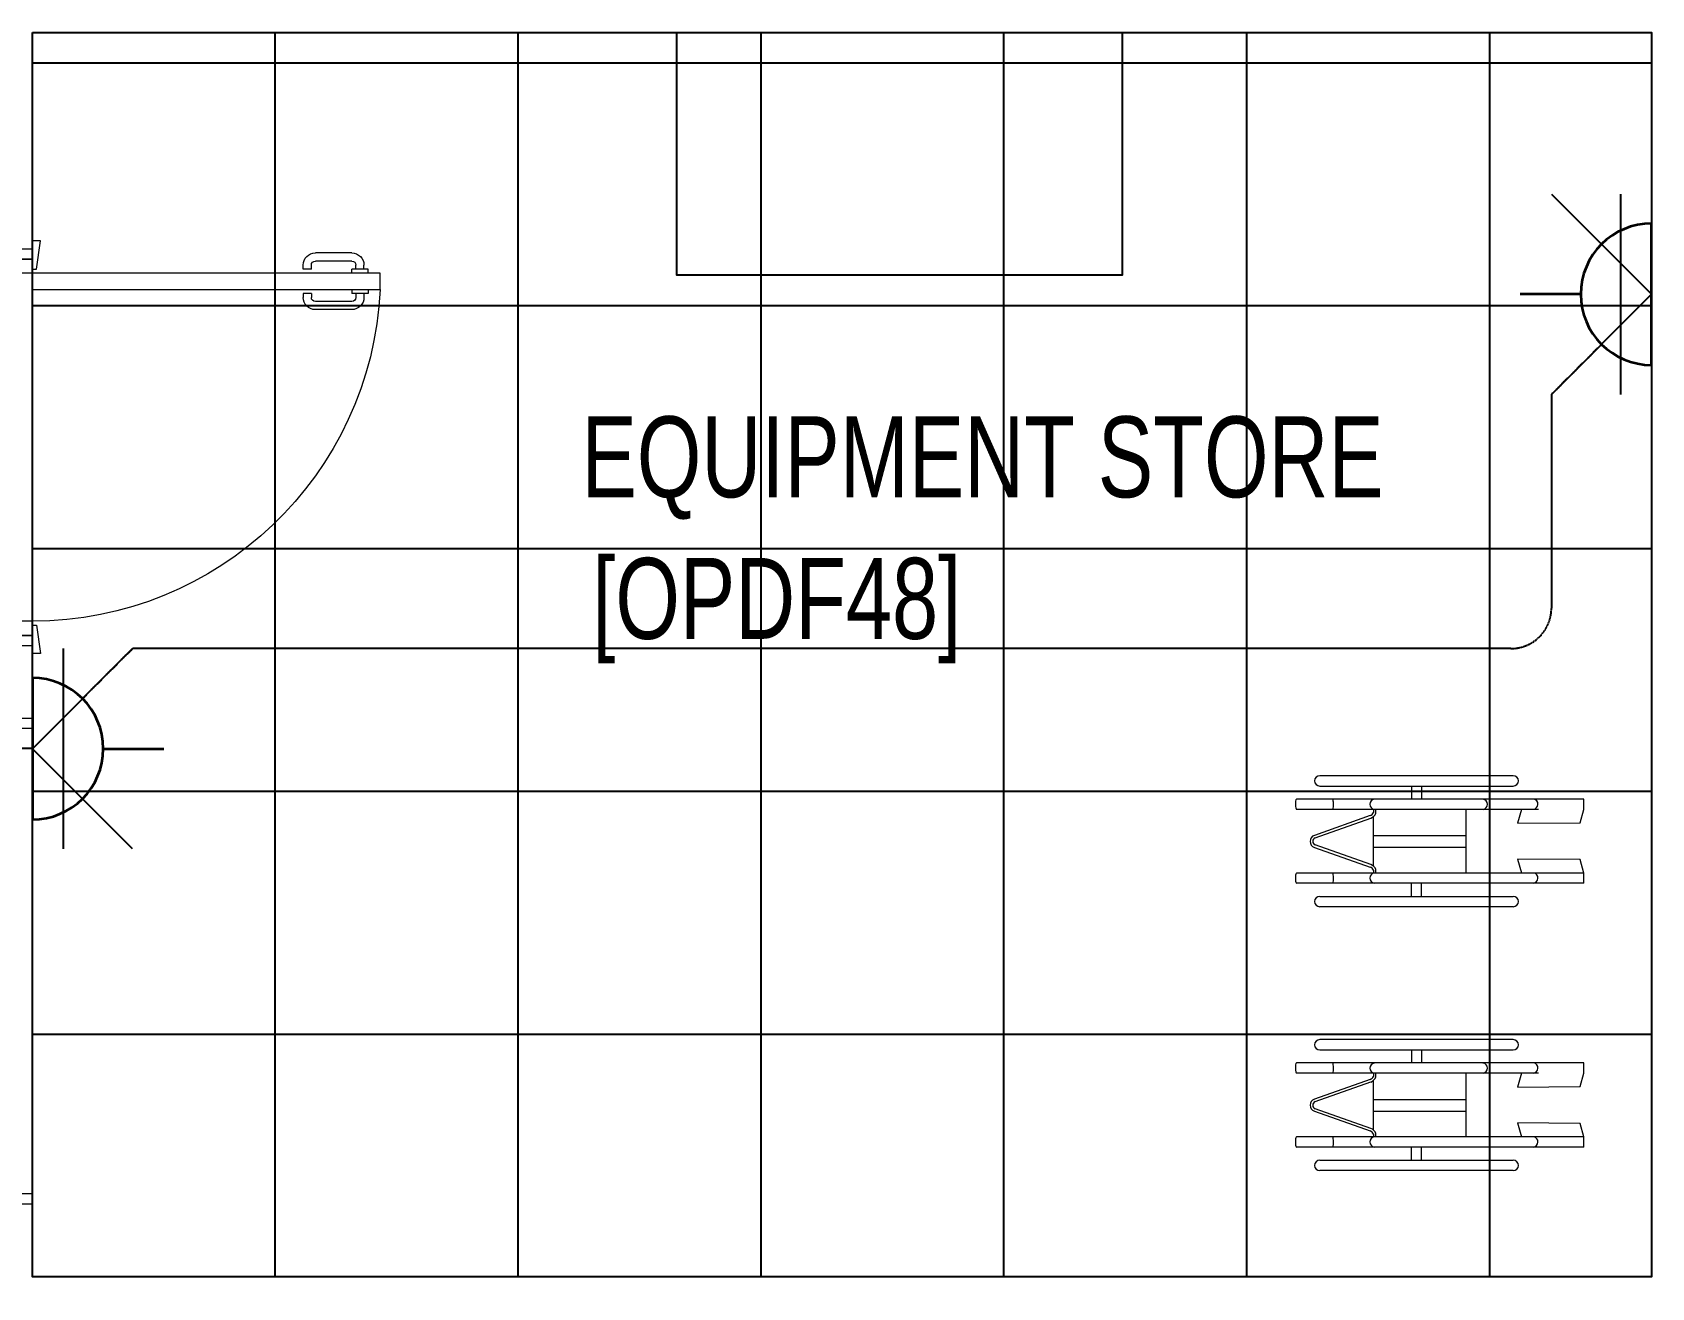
# Model space of a CAD drawing. Extents: x -12260 to 57327, y -29287 to 19916.
# Drawn here: x 35376 to 39376, y 2333 to 5435 of the extents above; entities that cross this region are included whole.
import ezdxf
from ezdxf.enums import TextEntityAlignment as Align

# ---------------------------------------------------------------- set-up
doc = ezdxf.new("R2010")
doc.units = 0
doc.header["$LTSCALE"] = 0.25
doc.linetypes.add('DASHDOT', pattern=[25.4, 12.7, -6.35, 0, -6.35])
doc.linetypes.add('HIDDEN', pattern=[9.525, 6.35, -3.175])
for name, color, linetype, lineweight in [('01-First Floor-FUR$0$72_EGR_BASE_TEXT', 252, 'Continuous', 5), ('01-First Floor-FUR$0$Aluminum', 251, 'Continuous', 5), ('01-First Floor-FUR$0$LOADING', 253, 'Continuous', 5), ('01-First Floor-FUR$0$Walls', 251, 'Continuous', 5), ('01-First Floor-FUR$0$Wooden Joinery', 251, 'Continuous', 5), ('E-LITE-CLNG-CNDT', 6, 'DASHDOT', 35), ('E-LITE-EXIT-NUMB', 6, 'Continuous', 25), ('E-POWR-FLOR-CNDT', 6, 'HIDDEN', 25), ('E-POWR-WALL @ 100', 4, 'Continuous', 35)]:
    doc.layers.add(name, color=color, linetype=linetype, lineweight=lineweight)
doc.layers.add('01-First Floor-FUR$0$FALSE CEILING', color=251, linetype='Continuous')
doc.styles.add('01-First Floor-FUR$0$X3G_ENTITY_9EC9', font='swisscl.ttf', dxfattribs={"height": 0.2})
doc.styles.add('01-First Floor-FUR$0$X3G_ENTITY_9F38', font='swisscl.ttf', dxfattribs={"height": 0.2})
doc.styles.add('DC_SIMPLEX', font='SIMPLEX.shx', dxfattribs={"width": 0.7})

# ---------------------------------------------------------------- blocks, each defined once
blk = doc.blocks.new('01-First Floor-FUR$0$A$C72370EFE')
at = {"layer": '01-First Floor-FUR$0$Wooden Joinery'}
for p, q in [((-0.01, -0.04), (-0.02, -0.04)), ((-0.01, -0.03), (-0.01, -0.07)), ((0, -0.03), (-0.01, -0.03)), ((0.04, -0.03), (0.05, -0.03)), ((0.05, -0.03), (0.05, -0.07)), ((0.05, -0.04), (0.06, -0.04)), ((-0.05, -0.07), (-0.05, -0.16)), ((-0.03, -0.07), (-0.03, -0.16)), ((-0.01, -0.06), (-0.02, -0.06)), ((0, -0.07), (-0.01, -0.07)), ((0.04, -0.07), (0.05, -0.07)), ((0.05, -0.06), (0.06, -0.06)), ((0.07, -0.07), (0.07, -0.16)), ((0.09, -0.07), (0.09, -0.16)), ((-0.01, -0.17), (-0.02, -0.17)), ((-0.01, -0.19), (-0.02, -0.19)), ((-0.01, -0.17), (-0.01, -0.19)), ((0.05, -0.17), (0.06, -0.17)), ((0.05, -0.17), (0.05, -0.19)), ((0.05, -0.19), (0.06, -0.19))]:
    blk.add_line(p, q, dxfattribs=at)
for centre, radius, start, end in [((-0.02, -0.07), 0.03, 90, 180), ((0.06, -0.07), 0.03, 0, 90), ((-0.02, -0.07), 0.01, 90, 180), ((0.06, -0.07), 0.01, 0, 90), ((-0.02, -0.16), 0.03, 180, 270), ((-0.02, -0.16), 0.01, 180, 270), ((0.06, -0.16), 0.01, 270, 0), ((0.06, -0.16), 0.03, 270, 0)]:
    blk.add_arc(centre, radius, start, end, dxfattribs=at)
blk = doc.blocks.new('01-First Floor-FUR$0$A$C5DAD61B4')
at = {"layer": '01-First Floor-FUR$0$Wooden Joinery'}
for points in [[(80, 959.1), (80, 969.1), (10, 979.1), (10, 959.1)], [(940, 959.1), (940, 969.1), (1010, 979.1), (1010, 959.1)], [(70, 859.1), (70, 849.1), (0, 839.1), (0, 859.1)], [(120, 859.1), (120, 0), (80, 0), (80, 859.1)], [(950, 859.1), (950, 849.1), (1020, 839.1), (1020, 859.1)]]:
    blk.add_lwpolyline(points, close=True, dxfattribs=at)
for points in [[(45, 859.1), (45, 959.1), (20, 959.1), (20, 859.1), (45, 859.1)], [(45, 859.1), (80, 859.1), (80, 899.1), (90, 899.1), (90, 959.1), (45, 959.1), (45, 859.1)], [(975, 859.1), (940, 859.1), (940, 899.1), (930, 899.1), (930, 959.1), (975, 959.1), (975, 859.1)], [(975, 859.1), (975, 959.1), (1000, 959.1), (1000, 859.1), (975, 859.1)]]:
    blk.add_lwpolyline(points, dxfattribs=at)
blk.add_arc((80, 859.1), 860, 272.666, 0, dxfattribs=at)
at = {"layer": '01-First Floor-FUR$0$Wooden Joinery', "xscale": 999.9999999998854, "yscale": 999.9999999998854, "zscale": 999.9999999998854, "rotation": 180}
blk.add_blockref('01-First Floor-FUR$0$A$C72370EFE', (120, 0), dxfattribs=at)
blk = doc.blocks.new('01-First Floor-FUR$0$HF14449A-P')
for p, q in [((-0.2244, 0.0577), (-0.7026, 0.0577)), ((-0.05, 0), (-0.7602, 0)), ((-0.7026, 0.0323), (-0.2244, 0.0323)), ((-0.4762, 0.0321), (-0.4762, -0.0003)), ((-0.4508, 0.0321), (-0.4508, -0.0003)), ((-0.05, -0.0255), (-0.05, 0)), ((-0.1618, -0.0254), (-0.7597, -0.0254)), ((-0.5699, -0.0249), (-0.5699, -0.0332)), ((-0.5636, -0.0346), (-0.5636, -0.0251)), ((-0.3406, -0.1837), (-0.3406, -0.0251)), ((-0.2045, -0.0254), (-0.2138, -0.0595)), ((-0.0589, -0.0584), (-0.05, -0.0255)), ((-0.578, -0.0409), (-0.7158, -0.0896)), ((-0.7137, -0.0956), (-0.576, -0.047)), ((-0.5708, -0.044), (-0.5708, -0.1647)), ((-0.2138, -0.0595), (-0.0589, -0.0584)), ((-0.7158, -0.1192), (-0.578, -0.1678)), ((-0.576, -0.1618), (-0.7137, -0.1132)), ((-0.5708, -0.0899), (-0.3406, -0.0899)), ((-0.5708, -0.1189), (-0.3406, -0.1189)), ((-0.0589, -0.1493), (-0.2138, -0.1482)), ((-0.2138, -0.1482), (-0.2045, -0.1824)), ((-0.0499, -0.1827), (-0.0589, -0.1493)), ((-0.05, -0.1827), (-0.7602, -0.1827)), ((-0.5699, -0.1755), (-0.5699, -0.1837)), ((-0.5636, -0.1837), (-0.5636, -0.1742)), ((-0.05, -0.2078), (-0.05, -0.1827)), ((-0.05, -0.2078), (-0.7593, -0.2078)), ((-0.4762, -0.2401), (-0.4762, -0.2078)), ((-0.4508, -0.2401), (-0.4508, -0.2078)), ((-0.7026, -0.2404), (-0.2244, -0.2404)), ((-0.2244, -0.2658), (-0.7026, -0.2658))]:
    blk.add_line(p, q)
for centre, radius, start, end in [((-0.7026, 0.045), 0.0127, 90, 180), ((-0.7026, 0.045), 0.0127, 180, 270), ((-0.2244, 0.045), 0.0127, 0, 90), ((-0.2244, 0.045), 0.0127, 270, 0), ((-0.5661, -0.0128), 0.0127, 98.7333, 261.2512), ((-0.5848, -0.0258), 0.0166, 294.282, 333.3732), ((-0.5848, -0.0258), 0.023, 292.5926, 337.4074), ((-0.301, -0.0129), 0.0127, 279.8278, 82.5002), ((-0.7106, -0.1044), 0.0157, 109.4325, 250.5675), ((-0.7106, -0.1044), 0.00936, 109.4229, 250.5771), ((-0.5661, -0.1952), 0.0127, 98.7488, 261.2667), ((-0.5848, -0.183), 0.0166, 26.6268, 65.718), ((-0.5848, -0.183), 0.023, 22.5926, 67.4074), ((-0.7026, -0.2531), 0.0127, 90, 180), ((-0.7026, -0.2531), 0.0127, 180, 270), ((-0.2244, -0.2531), 0.0127, 0, 90), ((-0.2244, -0.2531), 0.0127, 270, 0)]:
    blk.add_arc(centre, radius, start, end)
for centre, ratio, start_param, end_param in [((-0.7597, -0.0126), 0.241377, 0.152696, 3.141593), ((-0.6698, -0.0127), 0.078125, 3.141593, 6.498142), ((-0.1758, -0.0125), 0.964579, 3.250377, 6.096807), ((-0.7597, -0.1952), 0.241678, 0.147741, 3.289334), ((-0.6698, -0.1954), 0.078125, 3.141593, 6.498142), ((-0.1758, -0.1951), 0.964579, 3.252899, 6.098308)]:
    blk.add_ellipse(centre, major_axis=(0, 0.0127), ratio=ratio, start_param=start_param, end_param=end_param)
blk = doc.blocks.new('01-First Floor-FUR$0$A$C37be4daf')
at = {"layer": '01-First Floor-FUR$0$Aluminum'}
for p, q in [((1416, 598.2), (216, 598.2)), ((241, 498.2), (241, 598.2)), ((291, 548.2), (291, 598.2)), ((291, 573.2), (1341, 573.2)), ((1341, 548.2), (1341, 598.2)), ((1391, 498.2), (1391, 598.2)), ((1391, 548.2), (241, 548.2)), ((1416, 498.2), (216, 498.2))]:
    blk.add_line(p, q, dxfattribs=at)
at = {"layer": '01-First Floor-FUR$0$Walls'}
for p, q in [((216, 498.2), (216, 598.2)), ((1416, 498.2), (1416, 598.2))]:
    blk.add_line(p, q, dxfattribs=at)
blk = doc.blocks.new('01-First Floor-FUR')
at = {"layer": '01-First Floor-FUR$0$FALSE CEILING', "linetype": 'Continuous'}
for p, q in [((35976, 2360), (35976, 5435)), ((36576, 2360), (36576, 5435)), ((37176, 2360), (37176, 5435)), ((37776, 2360), (37776, 5435)), ((38376, 2360), (38376, 5435)), ((38976, 2360), (38976, 5435)), ((35376, 5360), (39376, 5360)), ((35376, 4760), (39376, 4760)), ((35376, 4160), (39376, 4160)), ((35376, 3560), (39376, 3560)), ((35376, 2960), (39376, 2960))]:
    blk.add_line(p, q, dxfattribs=at)
at = {"layer": '01-First Floor-FUR$0$FALSE CEILING'}
blk.add_lwpolyline([(35376, 5435), (39376, 5435), (39376, 2360), (35376, 2360)], close=True, dxfattribs=at)
at = {"layer": '01-First Floor-FUR$0$FALSE CEILING', "elevation": -0.1}
blk.add_lwpolyline([(36967.7, 5435), (38067.7, 5435), (38067.7, 4835), (36967.7, 4835)], close=True, dxfattribs=at)
at = {"layer": '01-First Floor-FUR$0$LOADING', "elevation": -0.1}
blk.add_lwpolyline([(36967.7, 5435), (38067.7, 5435), (38067.7, 4835), (36967.7, 4835)], close=True, dxfattribs=at)
at = {"layer": '01-First Floor-FUR$0$Walls'}
for p, q in [((39376, 5435), (35376, 5435)), ((39376, 2360), (39376, 5435)), ((35376, 3920), (35376, 2360)), ((39376, 2360), (35376, 2360))]:
    blk.add_line(p, q, dxfattribs=at)
at = {"rotation": 90}
blk.add_blockref('01-First Floor-FUR$0$A$C37be4daf', (35874.2, 2324), dxfattribs=at)
at = {"layer": '01-First Floor-FUR$0$LOADING', "lineweight": 0, "xscale": 1000, "yscale": 1000, "zscale": 1000}
for p in [(39258.7, 3540.5, -0.1), (39258.7, 2888.5, -0.1)]:
    blk.add_blockref('01-First Floor-FUR$0$HF14449A-P', p, dxfattribs=at)
at = {"layer": '01-First Floor-FUR$0$Wooden Joinery', "xscale": -1, "rotation": 90}
blk.add_blockref('01-First Floor-FUR$0$A$C5DAD61B4', (36235.1, 4920), dxfattribs=at)
at = {"layer": '01-First Floor-FUR$0$72_EGR_BASE_TEXT', "char_height": 200, "attachment_point": 2}
for s, insert, style in [('EQUIPMENT STORE', (37723.3, 4486.2, 0), '01-First Floor-FUR$0$X3G_ENTITY_9EC9'), ('[OPDF48]', (37214.8, 4136.4), '01-First Floor-FUR$0$X3G_ENTITY_9F38')]:
    blk.add_mtext(s, dxfattribs=dict(at, insert=insert, style=style))
blk = doc.blocks.new('*U26')
blk.add_line((0, -1.75), (0, -3.25))
blk.add_lwpolyline([(-1.75, 0, 1), (1.75, 0)], format="xyb", close=True)
at = {"layer": 'Defpoints'}
for p, q in [((-2.475, -2.475), (0, 0)), ((2.475, -2.475), (0, 0)), ((2.475, -0.758), (-2.475, -0.758))]:
    blk.add_line(p, q, dxfattribs=at)
at = {"layer": 'E-LITE-EXIT-NUMB', "style": 'DC_SIMPLEX', "width": 0.7, "flags": 8}
blk.add_attdef('TYPE', text='', height=2, rotation=360, dxfattribs=at).set_placement((-2.682, 5.238), align=Align.RIGHT)
blk.add_attdef('CIRCUIT', (2.682, 5.238), '', height=2, rotation=360, dxfattribs=at)
blk = doc.blocks.new('*U28')
blk.add_line((0, 1.75), (0, 3.25))
blk.add_lwpolyline([(1.75, 0, 1), (-1.75, 0)], format="xyb", close=True)
at = {"layer": 'Defpoints'}
for p, q in [((-2.475, 2.475), (0, 0)), ((2.475, 2.475), (0, 0)), ((-2.475, 0.758), (2.475, 0.758))]:
    blk.add_line(p, q, dxfattribs=at)
at = {"layer": 'E-LITE-EXIT-NUMB', "style": 'DC_SIMPLEX', "width": 0.7, "flags": 8}
blk.add_attdef('TYPE', text='', height=2, rotation=360, dxfattribs=at).set_placement((-2.682, 5.238), align=Align.RIGHT)
blk.add_attdef('CIRCUIT', (2.682, 5.238), '', height=2, rotation=360, dxfattribs=at)

msp = doc.modelspace()

# ---------------------------------------------------------------- linework, layer by layer
at = {"layer": 'E-POWR-FLOR-CNDT'}
for points in [[(39252.3, 4664.1), (39128.5, 4540.4), (39128.5, 4012.5, -0.414214), (39028.5, 3912.5), (35623.5, 3912.5), (35499.7, 3788.7)], [(35376, 3665.3), (34211.5, 3665.3, 0.414214), (34111.5, 3565.3), (34111.5, -634.2, -0.414214), (34011.5, -734.2), (30331.5, -734.2)]]:
    msp.add_lwpolyline(points, format="xyb", dxfattribs=at)

# ---------------------------------------------------------------- block references
at = {"layer": 'E-LITE-CLNG-CNDT'}
msp.add_blockref('01-First Floor-FUR', (0, 0), dxfattribs=at)
at = {"layer": 'E-POWR-WALL @ 100', "xscale": 100, "yscale": 100, "zscale": 100, "rotation": 90.00000000000001}
for name, p in [('*U28', (39376, 4787.9)), ('*U26', (35376, 3665))]:
    msp.add_blockref(name, p, dxfattribs=at)

doc.saveas('drawing.dxf')
